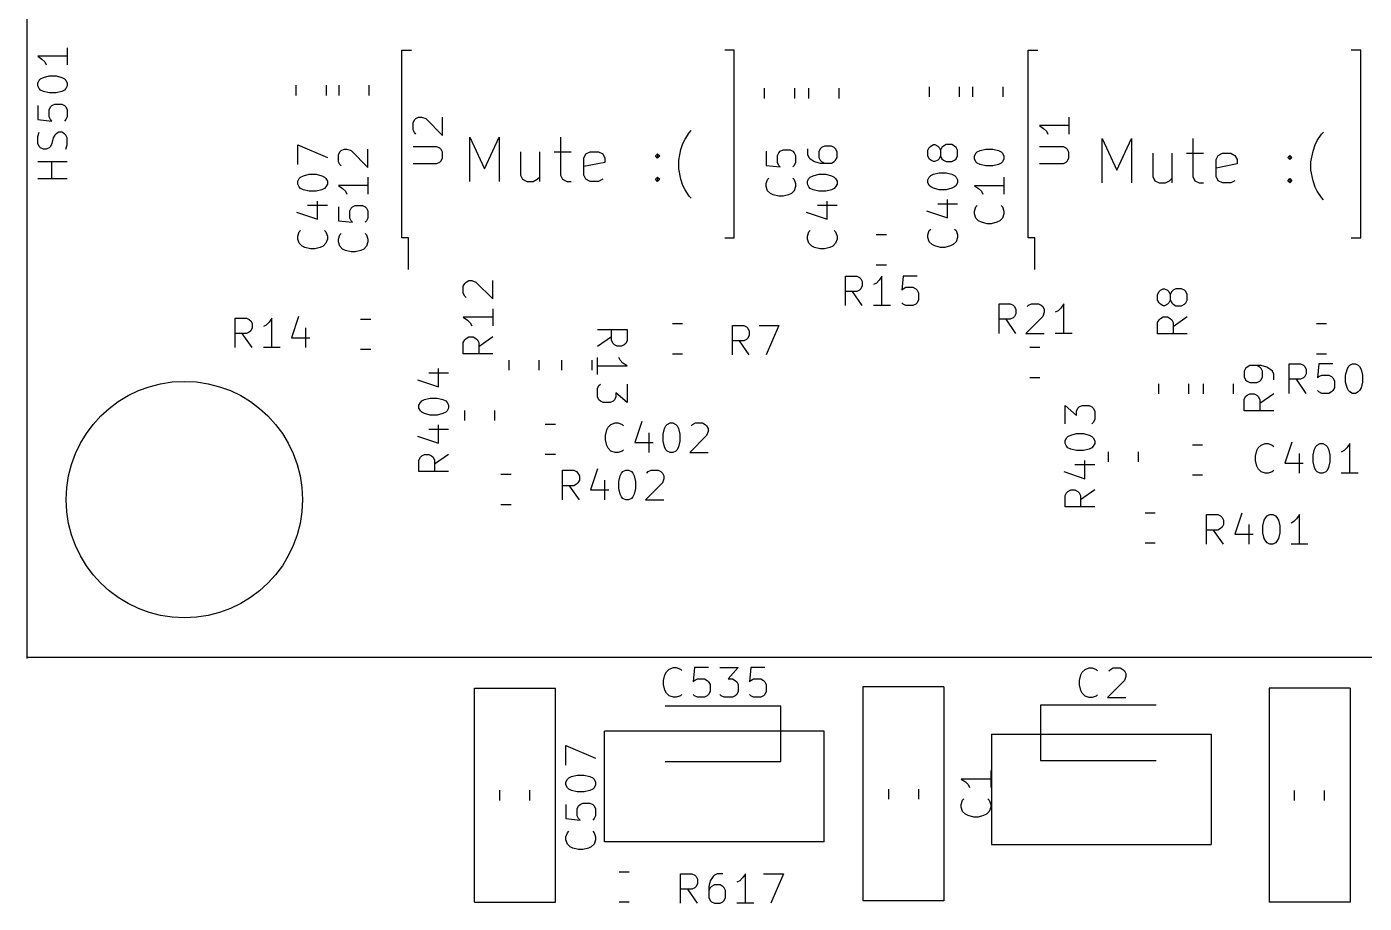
# Model space of a CAD drawing. Extents: x 51 to 209, y -132 to -32.
# Drawn here: x 136.29 to 181.56, y -108.04 to -78.38 of the extents above; entities that cross this region are included whole.
import ezdxf

# ---------------------------------------------------------------- set-up
doc = ezdxf.new("R2010")
doc.units = 0
doc.layers.add('BLACK', color=7, linetype='CONTINUOUS')

msp = doc.modelspace()

# ---------------------------------------------------------------- linework, layer by layer
at = {"layer": 'BLACK', "linetype": 'CONTINUOUS'}
for p, q in [((136.295, -62.845), (136.295, -99.755)), ((137.668, -79.0959), (137.668, -79.6673)), ((148.991, -79.175), (149.316, -79.175)), ((148.991, -85.525), (148.991, -79.175)), ((160.241, -79.175), (159.916, -79.175)), ((160.241, -85.525), (160.241, -79.175)), ((170.191, -85.525), (170.191, -79.175)), ((170.191, -79.175), (170.516, -79.175)), ((181.441, -79.175), (181.116, -79.175)), ((181.441, -85.525), (181.441, -79.175)), ((137.668, -79.3816), (136.668, -79.3816)), ((136.668, -79.3816), (136.811, -79.4769)), ((136.811, -79.4769), (136.906, -79.5721)), ((136.906, -79.5721), (136.954, -79.6673)), ((136.764, -80.1435), (136.859, -80.0959)), ((136.859, -80.0959), (137.049, -80.0483)), ((137.049, -80.0483), (137.287, -80.0483)), ((137.287, -80.0483), (137.478, -80.0959)), ((137.478, -80.0959), (137.573, -80.1435)), ((136.668, -80.2864), (136.716, -80.1911)), ((136.668, -80.3816), (136.668, -80.2864)), ((136.716, -80.4769), (136.668, -80.3816)), ((136.716, -80.1911), (136.764, -80.1435)), ((136.764, -80.5245), (136.716, -80.4769)), ((136.859, -80.5721), (136.764, -80.5245)), ((137.049, -80.6197), (136.859, -80.5721)), ((137.478, -80.5721), (137.287, -80.6197)), ((137.573, -80.5245), (137.478, -80.5721)), ((137.573, -80.1435), (137.621, -80.1911)), ((137.621, -80.4769), (137.573, -80.5245)), ((137.621, -80.1911), (137.668, -80.2864)), ((137.668, -80.3816), (137.621, -80.4769)), ((137.668, -80.2864), (137.668, -80.3816)), ((145.406, -80.3627), (145.406, -80.7053)), ((146.426, -80.3627), (146.426, -80.7053)), ((146.856, -80.3627), (146.856, -80.7053)), ((147.876, -80.3627), (147.876, -80.7053)), ((161.256, -80.4627), (161.256, -80.8053)), ((162.276, -80.4627), (162.276, -80.8053)), ((162.756, -80.4627), (162.756, -80.8053)), ((163.776, -80.4627), (163.776, -80.8053)), ((166.831, -80.4127), (166.831, -80.7553)), ((167.851, -80.4127), (167.851, -80.7553)), ((168.306, -80.4127), (168.306, -80.7553)), ((169.326, -80.4127), (169.326, -80.7553)), ((137.287, -80.6197), (137.049, -80.6197)), ((137.145, -81.0483), (137.24, -81.0007)), ((137.24, -81.0007), (137.478, -81.0007)), ((137.478, -81.0007), (137.573, -81.0483)), ((136.668, -81.0483), (136.668, -81.5245)), ((137.049, -81.1911), (137.097, -81.0959)), ((137.049, -81.4292), (137.049, -81.1911)), ((137.097, -81.5245), (137.049, -81.4292)), ((137.097, -81.0959), (137.145, -81.0483)), ((137.573, -81.0483), (137.621, -81.0959)), ((137.621, -81.0959), (137.668, -81.1911)), ((137.668, -81.4292), (137.621, -81.5245)), ((137.668, -81.1911), (137.668, -81.4292)), ((149.464, -81.4881), (149.559, -81.4405)), ((149.559, -81.4405), (149.654, -81.4405)), ((149.654, -81.4405), (149.797, -81.4881)), ((150.368, -82.0595), (150.368, -81.4405)), ((171.568, -81.4405), (171.568, -82.0119)), ((136.668, -81.5245), (137.145, -81.5721)), ((137.145, -81.5721), (137.097, -81.5245)), ((137.621, -81.5245), (137.573, -81.5721)), ((149.368, -81.631), (149.416, -81.5357)), ((149.368, -81.869), (149.368, -81.631)), ((149.416, -81.9643), (149.368, -81.869)), ((149.416, -81.5357), (149.464, -81.4881)), ((149.797, -81.4881), (150.368, -82.0595)), ((158.716, -81.9697), (158.787, -81.8983)), ((171.568, -81.7262), (170.568, -81.7262)), ((170.568, -81.7262), (170.711, -81.8214)), ((170.711, -81.8214), (170.806, -81.9167)), ((170.806, -81.9167), (170.854, -82.0119)), ((136.668, -82.0959), (136.716, -81.953)), ((136.668, -82.334), (136.668, -82.0959)), ((136.716, -82.4292), (136.668, -82.334)), ((137.145, -82.334), (137.097, -82.4292)), ((137.192, -82.1435), (137.145, -82.334)), ((137.24, -82.0483), (137.192, -82.1435)), ((137.287, -82.0007), (137.24, -82.0483)), ((137.383, -81.953), (137.287, -82.0007)), ((137.478, -81.953), (137.383, -81.953)), ((137.573, -82.0007), (137.478, -81.953)), ((137.621, -82.0483), (137.573, -82.0007)), ((137.668, -82.1435), (137.621, -82.0483)), ((137.621, -82.5245), (137.668, -82.3816)), ((137.668, -82.3816), (137.668, -82.1435)), ((145.468, -83.04), (145.468, -82.3733)), ((145.468, -82.3733), (146.468, -82.8019)), ((149.464, -82.0119), (149.416, -81.9643)), ((151.287, -83.6126), (151.287, -82.1126)), ((151.287, -82.1126), (151.787, -83.184)), ((151.787, -83.184), (152.287, -82.1126)), ((152.287, -82.1126), (152.287, -83.6126)), ((154.359, -82.1126), (154.359, -83.3983)), ((158.43, -82.5411), (158.502, -82.3269)), ((158.502, -82.3269), (158.573, -82.184)), ((158.573, -82.184), (158.716, -81.9697)), ((166.889, -82.4185), (166.984, -82.3709)), ((166.984, -82.3709), (167.031, -82.3709)), ((167.031, -82.3709), (167.127, -82.4185)), ((167.412, -82.3709), (167.317, -82.4185)), ((167.603, -82.3709), (167.412, -82.3709)), ((167.698, -82.4185), (167.603, -82.3709)), ((172.687, -83.6626), (172.687, -82.1626)), ((172.687, -82.1626), (173.187, -83.234)), ((173.187, -83.234), (173.687, -82.1626)), ((173.687, -82.1626), (173.687, -83.6626)), ((175.759, -82.1626), (175.759, -83.4483)), ((179.83, -82.5911), (179.902, -82.3769)), ((179.902, -82.3769), (179.973, -82.234)), ((179.973, -82.234), (180.116, -82.0197)), ((180.116, -82.0197), (180.187, -81.9483)), ((136.764, -82.4769), (136.716, -82.4292)), ((136.859, -82.5245), (136.764, -82.4769)), ((136.954, -82.5245), (136.859, -82.5245)), ((137.049, -82.4769), (136.954, -82.5245)), ((137.097, -82.4292), (137.049, -82.4769)), ((146.843, -82.7114), (146.891, -82.6161)), ((146.843, -82.9495), (146.843, -82.7114)), ((146.891, -82.6161), (146.939, -82.5685)), ((146.939, -82.5685), (147.034, -82.5209)), ((147.034, -82.5209), (147.129, -82.5209)), ((147.129, -82.5209), (147.272, -82.5685)), ((147.272, -82.5685), (147.843, -83.14)), ((147.843, -83.14), (147.843, -82.5209)), ((150.178, -82.4405), (149.368, -82.4405)), ((150.273, -82.4881), (150.178, -82.4405)), ((150.321, -82.5357), (150.273, -82.4881)), ((150.368, -82.631), (150.321, -82.5357)), ((150.321, -82.9167), (150.368, -82.8214)), ((150.368, -82.8214), (150.368, -82.631)), ((153.002, -82.6126), (153.002, -83.3983)), ((153.645, -82.6126), (153.645, -83.6126)), ((154.145, -82.6126), (154.716, -82.6126)), ((155.145, -82.8269), (155.216, -82.684)), ((155.145, -83.3983), (155.145, -82.8269)), ((155.216, -82.684), (155.359, -82.6126)), ((155.359, -82.6126), (155.645, -82.6126)), ((155.645, -82.6126), (155.787, -82.684)), ((155.787, -82.684), (155.859, -82.8269)), ((155.859, -82.8269), (155.859, -82.9697)), ((157.573, -82.7554), (157.645, -82.684)), ((157.645, -82.8269), (157.573, -82.7554)), ((157.645, -82.684), (157.716, -82.7554)), ((157.645, -82.684), (157.645, -82.8269)), ((157.716, -82.7554), (157.645, -82.8269)), ((158.359, -82.8983), (158.43, -82.5411)), ((161.318, -82.5959), (161.318, -83.0721)), ((161.699, -82.7388), (161.747, -82.6435)), ((161.699, -82.9769), (161.699, -82.7388)), ((161.747, -82.6435), (161.795, -82.5959)), ((161.795, -82.5959), (161.89, -82.5483)), ((161.89, -82.5483), (162.128, -82.5483)), ((162.128, -82.5483), (162.223, -82.5959)), ((162.223, -82.5959), (162.271, -82.6435)), ((162.271, -82.6435), (162.318, -82.7388)), ((162.318, -82.7388), (162.318, -82.9769)), ((162.718, -82.5161), (162.718, -82.7066)), ((162.718, -82.7066), (162.766, -82.8019)), ((162.766, -82.8019), (162.814, -82.8495)), ((163.147, -82.5161), (163.099, -82.6114)), ((163.099, -82.6114), (163.099, -82.8019)), ((163.099, -82.8019), (163.147, -82.8971)), ((163.195, -82.4685), (163.147, -82.5161)), ((163.29, -82.4209), (163.195, -82.4685)), ((163.528, -82.4209), (163.29, -82.4209)), ((163.623, -82.4685), (163.528, -82.4209)), ((163.671, -82.5161), (163.623, -82.4685)), ((163.718, -82.6114), (163.671, -82.5161)), ((163.671, -82.8971), (163.718, -82.8019)), ((163.718, -82.8019), (163.718, -82.6114)), ((166.793, -82.5614), (166.841, -82.4661)), ((166.793, -82.7519), (166.793, -82.5614)), ((166.841, -82.8471), (166.793, -82.7519)), ((166.841, -82.4661), (166.889, -82.4185)), ((167.127, -82.4185), (167.174, -82.4661)), ((167.174, -82.4661), (167.222, -82.5614)), ((167.222, -82.7519), (167.174, -82.8471)), ((167.27, -82.4661), (167.222, -82.5614)), ((167.222, -82.5614), (167.222, -82.7519)), ((167.222, -82.7519), (167.27, -82.8471)), ((167.317, -82.4185), (167.27, -82.4661)), ((167.746, -82.4661), (167.698, -82.4185)), ((167.793, -82.5614), (167.746, -82.4661)), ((167.746, -82.8471), (167.793, -82.7519)), ((167.793, -82.7519), (167.793, -82.5614)), ((168.368, -82.7602), (168.416, -82.665)), ((168.368, -82.8554), (168.368, -82.7602)), ((168.416, -82.665), (168.464, -82.6173)), ((168.464, -82.6173), (168.559, -82.5697)), ((168.559, -82.5697), (168.749, -82.5221)), ((168.749, -82.5221), (168.987, -82.5221)), ((168.987, -82.5221), (169.178, -82.5697)), ((169.178, -82.5697), (169.273, -82.6173)), ((169.273, -82.6173), (169.321, -82.665)), ((169.321, -82.665), (169.368, -82.7602)), ((169.368, -82.7602), (169.368, -82.8554)), ((171.378, -82.4405), (170.568, -82.4405)), ((171.473, -82.4881), (171.378, -82.4405)), ((171.521, -82.5357), (171.473, -82.4881)), ((171.568, -82.631), (171.521, -82.5357)), ((171.521, -82.9167), (171.568, -82.8214)), ((171.568, -82.8214), (171.568, -82.631)), ((174.402, -82.6626), (174.402, -83.4483)), ((175.045, -82.6626), (175.045, -83.6626)), ((175.545, -82.6626), (176.116, -82.6626)), ((176.545, -82.8769), (176.616, -82.734)), ((176.616, -82.734), (176.759, -82.6626)), ((176.759, -82.6626), (177.045, -82.6626)), ((177.045, -82.6626), (177.187, -82.734)), ((177.187, -82.734), (177.259, -82.8769)), ((178.973, -82.8054), (179.045, -82.734)), ((179.045, -82.8769), (178.973, -82.8054)), ((179.045, -82.734), (179.116, -82.8054)), ((179.045, -82.734), (179.045, -82.8769)), ((179.116, -82.8054), (179.045, -82.8769)), ((179.759, -82.9483), (179.83, -82.5911)), ((137.668, -82.953), (136.668, -82.953)), ((137.145, -83.5245), (137.145, -82.953)), ((146.891, -83.0447), (146.843, -82.9495)), ((146.939, -83.0923), (146.891, -83.0447)), ((149.368, -83.0119), (150.178, -83.0119)), ((150.178, -83.0119), (150.273, -82.9643)), ((150.273, -82.9643), (150.321, -82.9167)), ((155.859, -82.9697), (155.145, -83.1126)), ((158.359, -83.184), (158.359, -82.8983)), ((158.43, -83.5411), (158.359, -83.184)), ((161.318, -83.0721), (161.795, -83.1197)), ((161.747, -83.0721), (161.699, -82.9769)), ((161.795, -83.1197), (161.747, -83.0721)), ((162.271, -83.0721), (162.223, -83.1197)), ((162.318, -82.9769), (162.271, -83.0721)), ((162.814, -82.8495), (162.956, -82.9447)), ((162.956, -82.9447), (163.147, -82.9923)), ((163.147, -82.8971), (163.195, -82.9447)), ((163.147, -82.9923), (163.528, -82.9923)), ((163.195, -82.9447), (163.29, -82.9923)), ((163.528, -82.9923), (163.623, -82.9447)), ((163.623, -82.9447), (163.671, -82.8971)), ((166.889, -82.8947), (166.841, -82.8471)), ((166.984, -82.9423), (166.889, -82.8947)), ((167.031, -82.9423), (166.984, -82.9423)), ((167.127, -82.8947), (167.031, -82.9423)), ((167.174, -82.8471), (167.127, -82.8947)), ((167.27, -82.8471), (167.317, -82.8947)), ((167.317, -82.8947), (167.412, -82.9423)), ((167.412, -82.9423), (167.603, -82.9423)), ((167.603, -82.9423), (167.698, -82.8947)), ((167.698, -82.8947), (167.746, -82.8471)), ((168.416, -82.9507), (168.368, -82.8554)), ((168.464, -82.9983), (168.416, -82.9507)), ((168.559, -83.0459), (168.464, -82.9983)), ((168.749, -83.0935), (168.559, -83.0459)), ((168.987, -83.0935), (168.749, -83.0935)), ((169.178, -83.0459), (168.987, -83.0935)), ((169.273, -82.9983), (169.178, -83.0459)), ((169.321, -82.9507), (169.273, -82.9983)), ((169.368, -82.8554), (169.321, -82.9507)), ((170.568, -83.0119), (171.378, -83.0119)), ((171.378, -83.0119), (171.473, -82.9643)), ((171.473, -82.9643), (171.521, -82.9167)), ((176.545, -83.4483), (176.545, -82.8769)), ((177.259, -83.0197), (176.545, -83.1626)), ((177.259, -82.8769), (177.259, -83.0197)), ((179.759, -83.234), (179.759, -82.9483)), ((179.83, -83.5911), (179.759, -83.234)), ((137.668, -83.5245), (136.668, -83.5245)), ((145.468, -83.6114), (145.516, -83.5161)), ((145.468, -83.7066), (145.468, -83.6114)), ((145.516, -83.8019), (145.468, -83.7066)), ((145.516, -83.5161), (145.564, -83.4685)), ((145.564, -83.4685), (145.659, -83.4209)), ((145.659, -83.4209), (145.849, -83.3733)), ((145.849, -83.3733), (146.087, -83.3733)), ((146.087, -83.3733), (146.278, -83.4209)), ((146.278, -83.4209), (146.373, -83.4685)), ((146.373, -83.4685), (146.421, -83.5161)), ((146.421, -83.5161), (146.468, -83.6114)), ((146.468, -83.7066), (146.421, -83.8019)), ((146.468, -83.6114), (146.468, -83.7066)), ((147.843, -83.4733), (147.843, -84.0447)), ((153.002, -83.3983), (153.073, -83.5411)), ((153.073, -83.5411), (153.216, -83.6126)), ((153.216, -83.6126), (153.43, -83.6126)), ((153.43, -83.6126), (153.573, -83.5411)), ((153.573, -83.5411), (153.645, -83.4697)), ((154.359, -83.3983), (154.43, -83.5411)), ((154.43, -83.5411), (154.573, -83.6126)), ((154.573, -83.6126), (154.716, -83.6126)), ((155.216, -83.5411), (155.145, -83.3983)), ((155.359, -83.6126), (155.216, -83.5411)), ((155.645, -83.6126), (155.359, -83.6126)), ((155.787, -83.5411), (155.645, -83.6126)), ((157.573, -83.5411), (157.645, -83.4697)), ((157.645, -83.6126), (157.573, -83.5411)), ((157.645, -83.4697), (157.716, -83.5411)), ((157.645, -83.4697), (157.645, -83.6126)), ((157.716, -83.5411), (157.645, -83.6126)), ((158.502, -83.7554), (158.43, -83.5411)), ((161.318, -83.6911), (161.366, -83.5483)), ((161.318, -83.7864), (161.318, -83.6911)), ((161.366, -83.5483), (161.414, -83.5007)), ((162.223, -83.5007), (162.271, -83.5483)), ((162.271, -83.5483), (162.318, -83.6911)), ((162.318, -83.6911), (162.318, -83.7864)), ((162.718, -83.6114), (162.766, -83.5161)), ((162.718, -83.7066), (162.718, -83.6114)), ((162.766, -83.8019), (162.718, -83.7066)), ((162.766, -83.5161), (162.814, -83.4685)), ((162.814, -83.4685), (162.909, -83.4209)), ((162.909, -83.4209), (163.099, -83.3733)), ((163.099, -83.3733), (163.337, -83.3733)), ((163.337, -83.3733), (163.528, -83.4209)), ((163.528, -83.4209), (163.623, -83.4685)), ((163.623, -83.4685), (163.671, -83.5161)), ((163.671, -83.5161), (163.718, -83.6114)), ((163.718, -83.7066), (163.671, -83.8019)), ((163.718, -83.6114), (163.718, -83.7066)), ((166.793, -83.5614), (166.841, -83.4661)), ((166.793, -83.6566), (166.793, -83.5614)), ((166.841, -83.7519), (166.793, -83.6566)), ((166.841, -83.4661), (166.889, -83.4185)), ((166.889, -83.4185), (166.984, -83.3709)), ((166.984, -83.3709), (167.174, -83.3233)), ((167.174, -83.3233), (167.412, -83.3233)), ((167.412, -83.3233), (167.603, -83.3709)), ((167.603, -83.3709), (167.698, -83.4185)), ((167.698, -83.4185), (167.746, -83.4661)), ((167.746, -83.4661), (167.793, -83.5614)), ((167.793, -83.6566), (167.746, -83.7519)), ((167.793, -83.5614), (167.793, -83.6566)), ((169.368, -83.4745), (169.368, -84.0459)), ((174.402, -83.4483), (174.473, -83.5911)), ((174.473, -83.5911), (174.616, -83.6626)), ((174.616, -83.6626), (174.83, -83.6626)), ((174.83, -83.6626), (174.973, -83.5911)), ((174.973, -83.5911), (175.045, -83.5197)), ((175.759, -83.4483), (175.83, -83.5911)), ((175.83, -83.5911), (175.973, -83.6626)), ((175.973, -83.6626), (176.116, -83.6626)), ((176.616, -83.5911), (176.545, -83.4483)), ((176.759, -83.6626), (176.616, -83.5911)), ((177.045, -83.6626), (176.759, -83.6626)), ((177.187, -83.5911), (177.045, -83.6626)), ((178.973, -83.5911), (179.045, -83.5197)), ((179.045, -83.6626), (178.973, -83.5911)), ((179.045, -83.5197), (179.116, -83.5911)), ((179.045, -83.5197), (179.045, -83.6626)), ((179.116, -83.5911), (179.045, -83.6626)), ((179.902, -83.8054), (179.83, -83.5911)), ((145.564, -83.8495), (145.516, -83.8019)), ((145.659, -83.8971), (145.564, -83.8495)), ((145.849, -83.9447), (145.659, -83.8971)), ((146.087, -83.9447), (145.849, -83.9447)), ((146.278, -83.8971), (146.087, -83.9447)), ((146.373, -83.8495), (146.278, -83.8971)), ((146.421, -83.8019), (146.373, -83.8495)), ((147.843, -83.759), (146.843, -83.759)), ((146.843, -83.759), (146.986, -83.8542)), ((146.986, -83.8542), (147.081, -83.9495)), ((147.081, -83.9495), (147.129, -84.0447)), ((158.573, -83.8983), (158.502, -83.7554)), ((158.716, -84.1126), (158.573, -83.8983)), ((158.787, -84.184), (158.716, -84.1126)), ((161.366, -83.9292), (161.318, -83.7864)), ((161.461, -84.0245), (161.366, -83.9292)), ((161.556, -84.0721), (161.461, -84.0245)), ((161.747, -84.1197), (161.556, -84.0721)), ((161.89, -84.1197), (161.747, -84.1197)), ((162.08, -84.0721), (161.89, -84.1197)), ((162.176, -84.0245), (162.08, -84.0721)), ((162.271, -83.9292), (162.176, -84.0245)), ((162.318, -83.7864), (162.271, -83.9292)), ((162.814, -83.8495), (162.766, -83.8019)), ((162.909, -83.8971), (162.814, -83.8495)), ((163.099, -83.9447), (162.909, -83.8971)), ((163.337, -83.9447), (163.099, -83.9447)), ((163.528, -83.8971), (163.337, -83.9447)), ((163.623, -83.8495), (163.528, -83.8971)), ((163.671, -83.8019), (163.623, -83.8495)), ((166.889, -83.7995), (166.841, -83.7519)), ((166.984, -83.8471), (166.889, -83.7995)), ((167.174, -83.8947), (166.984, -83.8471)), ((167.412, -83.8947), (167.174, -83.8947)), ((167.603, -83.8471), (167.412, -83.8947)), ((167.698, -83.7995), (167.603, -83.8471)), ((167.746, -83.7519), (167.698, -83.7995)), ((169.368, -83.7602), (168.368, -83.7602)), ((168.368, -83.7602), (168.511, -83.8554)), ((168.511, -83.8554), (168.606, -83.9507)), ((168.606, -83.9507), (168.654, -84.0459)), ((179.973, -83.9483), (179.902, -83.8054)), ((180.116, -84.1626), (179.973, -83.9483)), ((180.187, -84.234), (180.116, -84.1626)), ((145.802, -84.4209), (146.468, -84.4209)), ((146.135, -84.8971), (146.135, -84.278)), ((146.843, -84.4733), (146.843, -84.9495)), ((147.224, -84.6161), (147.272, -84.5209)), ((147.224, -84.8542), (147.224, -84.6161)), ((147.272, -84.5209), (147.32, -84.4733)), ((147.32, -84.4733), (147.415, -84.4257)), ((147.415, -84.4257), (147.653, -84.4257)), ((147.653, -84.4257), (147.748, -84.4733)), ((147.748, -84.4733), (147.796, -84.5209)), ((147.796, -84.5209), (147.843, -84.6161)), ((147.843, -84.6161), (147.843, -84.8542)), ((163.052, -84.4209), (163.718, -84.4209)), ((163.385, -84.8971), (163.385, -84.278)), ((166.746, -84.609), (167.46, -84.8471)), ((167.127, -84.3709), (167.793, -84.3709)), ((167.46, -84.8471), (167.46, -84.228)), ((168.368, -84.6173), (168.416, -84.4745)), ((168.368, -84.7126), (168.368, -84.6173)), ((168.416, -84.4745), (168.464, -84.4269)), ((169.273, -84.4269), (169.321, -84.4745)), ((169.321, -84.4745), (169.368, -84.6173)), ((169.368, -84.6173), (169.368, -84.7126)), ((145.421, -84.659), (146.135, -84.8971)), ((146.843, -84.9495), (147.32, -84.9971)), ((147.272, -84.9495), (147.224, -84.8542)), ((147.32, -84.9971), (147.272, -84.9495)), ((147.796, -84.9495), (147.748, -84.9971)), ((147.843, -84.8542), (147.796, -84.9495)), ((162.671, -84.659), (163.385, -84.8971)), ((168.416, -84.8554), (168.368, -84.7126)), ((168.511, -84.9507), (168.416, -84.8554)), ((168.606, -84.9983), (168.511, -84.9507)), ((168.797, -85.0459), (168.606, -84.9983)), ((168.94, -85.0459), (168.797, -85.0459)), ((169.13, -84.9983), (168.94, -85.0459)), ((169.226, -84.9507), (169.13, -84.9983)), ((169.321, -84.8554), (169.226, -84.9507)), ((169.368, -84.7126), (169.321, -84.8554)), ((145.468, -85.4685), (145.516, -85.3257)), ((145.468, -85.5638), (145.468, -85.4685)), ((145.516, -85.3257), (145.564, -85.278)), ((146.373, -85.278), (146.421, -85.3257)), ((146.421, -85.3257), (146.468, -85.4685)), ((146.468, -85.4685), (146.468, -85.5638)), ((146.843, -85.5685), (146.891, -85.4257)), ((146.891, -85.4257), (146.939, -85.378)), ((147.748, -85.378), (147.796, -85.4257)), ((147.796, -85.4257), (147.843, -85.5685)), ((149.216, -85.525), (148.991, -85.525)), ((149.216, -86.6), (149.216, -85.525)), ((159.916, -85.525), (160.241, -85.525)), ((162.718, -85.4685), (162.766, -85.3257)), ((162.718, -85.5638), (162.718, -85.4685)), ((162.766, -85.3257), (162.814, -85.278)), ((163.623, -85.278), (163.671, -85.3257)), ((163.671, -85.3257), (163.718, -85.4685)), ((163.718, -85.4685), (163.718, -85.5638)), ((165.387, -85.424), (165.045, -85.424)), ((166.793, -85.4185), (166.841, -85.2757)), ((166.793, -85.5138), (166.793, -85.4185)), ((166.841, -85.6566), (166.793, -85.5138)), ((166.841, -85.2757), (166.889, -85.228)), ((167.698, -85.228), (167.746, -85.2757)), ((167.746, -85.2757), (167.793, -85.4185)), ((167.793, -85.5138), (167.746, -85.6566)), ((167.793, -85.4185), (167.793, -85.5138)), ((170.416, -85.525), (170.191, -85.525)), ((170.416, -86.6), (170.416, -85.525)), ((181.116, -85.525), (181.441, -85.525)), ((145.516, -85.7066), (145.468, -85.5638)), ((145.611, -85.8019), (145.516, -85.7066)), ((145.706, -85.8495), (145.611, -85.8019)), ((145.897, -85.8971), (145.706, -85.8495)), ((146.04, -85.8971), (145.897, -85.8971)), ((146.23, -85.8495), (146.04, -85.8971)), ((146.326, -85.8019), (146.23, -85.8495)), ((146.421, -85.7066), (146.326, -85.8019)), ((146.468, -85.5638), (146.421, -85.7066)), ((146.843, -85.6638), (146.843, -85.5685)), ((146.891, -85.8066), (146.843, -85.6638)), ((146.986, -85.9019), (146.891, -85.8066)), ((147.081, -85.9495), (146.986, -85.9019)), ((147.272, -85.9971), (147.081, -85.9495)), ((147.415, -85.9971), (147.272, -85.9971)), ((147.605, -85.9495), (147.415, -85.9971)), ((147.701, -85.9019), (147.605, -85.9495)), ((147.796, -85.8066), (147.701, -85.9019)), ((147.843, -85.6638), (147.796, -85.8066)), ((147.843, -85.5685), (147.843, -85.6638)), ((162.766, -85.7066), (162.718, -85.5638)), ((162.861, -85.8019), (162.766, -85.7066)), ((162.956, -85.8495), (162.861, -85.8019)), ((163.147, -85.8971), (162.956, -85.8495)), ((163.29, -85.8971), (163.147, -85.8971)), ((163.48, -85.8495), (163.29, -85.8971)), ((163.576, -85.8019), (163.48, -85.8495)), ((163.671, -85.7066), (163.576, -85.8019)), ((163.718, -85.5638), (163.671, -85.7066)), ((166.936, -85.7519), (166.841, -85.6566)), ((167.031, -85.7995), (166.936, -85.7519)), ((167.222, -85.8471), (167.031, -85.7995)), ((167.365, -85.8471), (167.222, -85.8471)), ((167.555, -85.7995), (167.365, -85.8471)), ((167.651, -85.7519), (167.555, -85.7995)), ((167.746, -85.6566), (167.651, -85.7519)), ((165.387, -86.444), (165.045, -86.444)), ((164.002, -87.8164), (164.002, -86.8164)), ((164.002, -86.8164), (164.383, -86.8164)), ((164.383, -86.8164), (164.478, -86.864)), ((164.478, -86.864), (164.526, -86.9116)), ((164.526, -86.9116), (164.573, -87.0069)), ((165.24, -86.8164), (165.145, -86.9592)), ((165.24, -87.8164), (165.24, -86.8164)), ((165.954, -86.8164), (165.906, -87.2926)), ((166.43, -86.8164), (165.954, -86.8164)), ((151.068, -87.1626), (151.116, -87.0673)), ((151.068, -87.4007), (151.068, -87.1626)), ((151.116, -87.0673), (151.164, -87.0197)), ((151.164, -87.0197), (151.259, -86.9721)), ((151.259, -86.9721), (151.354, -86.9721)), ((151.354, -86.9721), (151.497, -87.0197)), ((151.497, -87.0197), (152.068, -87.5911)), ((152.068, -87.5911), (152.068, -86.9721)), ((164.383, -87.3402), (164.002, -87.3402)), ((164.573, -87.8164), (164.24, -87.3402)), ((164.478, -87.2926), (164.383, -87.3402)), ((164.526, -87.245), (164.478, -87.2926)), ((164.573, -87.1497), (164.526, -87.245)), ((164.573, -87.0069), (164.573, -87.1497)), ((165.049, -87.0545), (164.954, -87.1021)), ((165.145, -86.9592), (165.049, -87.0545)), ((165.906, -87.2926), (165.954, -87.245)), ((165.954, -87.245), (166.049, -87.1973)), ((166.049, -87.1973), (166.287, -87.1973)), ((166.287, -87.1973), (166.383, -87.245)), ((166.383, -87.245), (166.43, -87.2926)), ((166.43, -87.2926), (166.478, -87.3878)), ((174.568, -87.4388), (174.616, -87.3435)), ((174.616, -87.3435), (174.664, -87.2959)), ((174.664, -87.2959), (174.759, -87.2483)), ((174.759, -87.2483), (174.806, -87.2483)), ((174.806, -87.2483), (174.902, -87.2959)), ((174.902, -87.2959), (174.949, -87.3435)), ((174.949, -87.3435), (174.997, -87.4388)), ((175.045, -87.3435), (174.997, -87.4388)), ((175.092, -87.2959), (175.045, -87.3435)), ((175.187, -87.2483), (175.092, -87.2959)), ((175.378, -87.2483), (175.187, -87.2483)), ((175.473, -87.2959), (175.378, -87.2483)), ((175.521, -87.3435), (175.473, -87.2959)), ((175.568, -87.4388), (175.521, -87.3435)), ((151.116, -87.4959), (151.068, -87.4007)), ((151.164, -87.5435), (151.116, -87.4959)), ((165.526, -87.8164), (164.954, -87.8164)), ((165.954, -87.7688), (165.906, -87.7211)), ((166.049, -87.8164), (165.954, -87.7688)), ((166.287, -87.8164), (166.049, -87.8164)), ((166.383, -87.7688), (166.287, -87.8164)), ((166.43, -87.7211), (166.383, -87.7688)), ((166.478, -87.6259), (166.43, -87.7211)), ((166.478, -87.3878), (166.478, -87.6259)), ((169.202, -88.7564), (169.202, -87.7564)), ((169.202, -87.7564), (169.583, -87.7564)), ((169.583, -87.7564), (169.678, -87.804)), ((169.678, -87.804), (169.726, -87.8516)), ((170.154, -87.8516), (170.202, -87.804)), ((170.202, -87.804), (170.297, -87.7564)), ((170.297, -87.7564), (170.535, -87.7564)), ((170.535, -87.7564), (170.63, -87.804)), ((170.63, -87.804), (170.678, -87.8516)), ((171.392, -87.7564), (171.297, -87.8992)), ((171.392, -88.7564), (171.392, -87.7564)), ((174.568, -87.6292), (174.568, -87.4388)), ((174.616, -87.7245), (174.568, -87.6292)), ((174.664, -87.7721), (174.616, -87.7245)), ((174.759, -87.8197), (174.664, -87.7721)), ((174.902, -87.7721), (174.806, -87.8197)), ((174.949, -87.7245), (174.902, -87.7721)), ((174.997, -87.6292), (174.949, -87.7245)), ((174.997, -87.4388), (174.997, -87.6292)), ((174.997, -87.6292), (175.045, -87.7245)), ((175.045, -87.7245), (175.092, -87.7721)), ((175.092, -87.7721), (175.187, -87.8197)), ((175.378, -87.8197), (175.473, -87.7721)), ((175.473, -87.7721), (175.521, -87.7245)), ((175.521, -87.7245), (175.568, -87.6292)), ((175.568, -87.6292), (175.568, -87.4388)), ((143.352, -89.2364), (143.352, -88.2364)), ((143.352, -88.2364), (143.733, -88.2364)), ((143.733, -88.2364), (143.828, -88.284)), ((144.59, -88.2364), (144.495, -88.3792)), ((144.59, -89.2364), (144.59, -88.2364)), ((145.495, -88.1888), (145.256, -88.903)), ((152.068, -88.2102), (151.068, -88.2102)), ((151.068, -88.2102), (151.211, -88.3054)), ((152.068, -87.9245), (152.068, -88.4959)), ((169.678, -88.2326), (169.583, -88.2802)), ((169.726, -88.185), (169.678, -88.2326)), ((169.726, -87.8516), (169.773, -87.9469)), ((169.773, -88.0897), (169.726, -88.185)), ((169.773, -87.9469), (169.773, -88.0897)), ((170.678, -88.185), (170.106, -88.7564)), ((170.678, -87.8516), (170.726, -87.9469)), ((170.726, -88.0421), (170.678, -88.185)), ((170.726, -87.9469), (170.726, -88.0421)), ((171.202, -87.9945), (171.106, -88.0421)), ((171.297, -87.8992), (171.202, -87.9945)), ((174.616, -88.2959), (174.664, -88.2483)), ((174.664, -88.2483), (174.759, -88.2007)), ((174.806, -87.8197), (174.759, -87.8197)), ((174.759, -88.2007), (174.902, -88.2007)), ((174.902, -88.2007), (174.997, -88.2483)), ((174.997, -88.2483), (175.045, -88.2959)), ((175.568, -88.2007), (175.092, -88.534)), ((175.187, -87.8197), (175.378, -87.8197)), ((143.828, -88.7126), (143.733, -88.7602)), ((143.828, -88.284), (143.876, -88.3316)), ((143.876, -88.665), (143.828, -88.7126)), ((143.876, -88.3316), (143.923, -88.4269)), ((143.923, -88.5697), (143.876, -88.665)), ((143.923, -88.4269), (143.923, -88.5697)), ((144.399, -88.4745), (144.304, -88.5221)), ((144.495, -88.3792), (144.399, -88.4745)), ((145.733, -88.5697), (145.733, -89.2364)), ((147.595, -88.274), (147.937, -88.274)), ((151.211, -88.3054), (151.306, -88.4007)), ((151.306, -88.4007), (151.354, -88.4959)), ((155.614, -88.6197), (156.614, -88.6197)), ((156.09, -89.0007), (156.09, -88.6197)), ((156.614, -88.6197), (156.614, -89.0007)), ((158.145, -88.424), (158.487, -88.424)), ((160.178, -89.4864), (160.178, -88.4864)), ((160.178, -88.4864), (160.559, -88.4864)), ((160.559, -88.4864), (160.654, -88.534)), ((160.654, -88.534), (160.702, -88.5816)), ((160.702, -88.5816), (160.749, -88.6769)), ((160.749, -88.6769), (160.749, -88.8197)), ((161.083, -88.4864), (161.749, -88.4864)), ((161.749, -88.4864), (161.321, -89.4864)), ((169.583, -88.2802), (169.202, -88.2802)), ((169.773, -88.7564), (169.44, -88.2802)), ((174.568, -88.3911), (174.616, -88.2959)), ((174.568, -88.7721), (174.568, -88.3911)), ((175.045, -88.2959), (175.092, -88.3911)), ((175.092, -88.3911), (175.092, -88.7721)), ((179.945, -88.424), (180.287, -88.424)), ((143.733, -88.7602), (143.352, -88.7602)), ((143.923, -89.2364), (143.59, -88.7602)), ((145.256, -88.903), (145.876, -88.903)), ((151.068, -89.0673), (151.116, -88.9721)), ((151.068, -89.4483), (151.068, -89.0673)), ((151.116, -88.9721), (151.164, -88.9245)), ((151.164, -88.9245), (151.259, -88.8769)), ((151.259, -88.8769), (151.402, -88.8769)), ((151.402, -88.8769), (151.497, -88.9245)), ((151.497, -88.9245), (151.545, -88.9721)), ((151.545, -88.9721), (151.592, -89.0673)), ((152.068, -88.8769), (151.592, -89.2102)), ((151.592, -89.0673), (151.592, -89.4483)), ((155.614, -89.1911), (156.09, -88.8578)), ((156.137, -89.0959), (156.09, -89.0007)), ((156.185, -89.1435), (156.137, -89.0959)), ((156.28, -89.1911), (156.185, -89.1435)), ((156.518, -89.1435), (156.423, -89.1911)), ((156.566, -89.0959), (156.518, -89.1435)), ((156.614, -89.0007), (156.566, -89.0959)), ((160.559, -89.0102), (160.178, -89.0102)), ((160.749, -89.4864), (160.416, -89.0102)), ((160.654, -88.9626), (160.559, -89.0102)), ((160.702, -88.915), (160.654, -88.9626)), ((160.749, -88.8197), (160.702, -88.915)), ((170.106, -88.7564), (170.726, -88.7564)), ((171.678, -88.7564), (171.106, -88.7564)), ((175.568, -88.7721), (174.568, -88.7721)), ((144.876, -89.2364), (144.304, -89.2364)), ((147.595, -89.294), (147.937, -89.294)), ((152.068, -89.4483), (151.068, -89.4483)), ((155.614, -90.1435), (155.614, -89.5721)), ((156.423, -89.1911), (156.28, -89.1911)), ((156.376, -89.6673), (156.328, -89.5721)), ((158.145, -89.444), (158.487, -89.444)), ((170.245, -89.224), (170.587, -89.224)), ((179.945, -89.444), (180.287, -89.444)), ((150.235, -90.5673), (150.235, -89.9483)), ((152.606, -89.6627), (152.606, -90.0053)), ((153.626, -89.6627), (153.626, -90.0053)), ((154.406, -90.0053), (154.406, -89.6627)), ((155.426, -90.0053), (155.426, -89.6627)), ((155.614, -89.8578), (156.614, -89.8578)), ((156.471, -89.7626), (156.376, -89.6673)), ((156.614, -89.8578), (156.471, -89.7626)), ((177.546, -89.9435), (177.498, -90.0388)), ((177.498, -90.0388), (177.498, -90.2292)), ((177.594, -89.8959), (177.546, -89.9435)), ((177.689, -89.8483), (177.594, -89.8959)), ((178.07, -89.8483), (177.689, -89.8483)), ((178.022, -89.8959), (177.927, -89.8483)), ((178.07, -89.9435), (178.022, -89.8959)), ((178.26, -89.8959), (178.07, -89.8483)), ((178.117, -90.0388), (178.07, -89.9435)), ((178.117, -90.2292), (178.117, -90.0388)), ((178.403, -89.9911), (178.26, -89.8959)), ((178.451, -90.0388), (178.403, -89.9911)), ((178.498, -90.134), (178.451, -90.0388)), ((179.026, -90.7864), (179.026, -89.7864)), ((179.026, -89.7864), (179.406, -89.7864)), ((179.406, -89.7864), (179.502, -89.834)), ((179.502, -89.834), (179.549, -89.8816)), ((179.549, -89.8816), (179.597, -89.9769)), ((179.597, -89.9769), (179.597, -90.1197)), ((180.026, -89.7864), (179.978, -90.2626)), ((180.502, -89.7864), (180.026, -89.7864)), ((180.93, -90.1673), (180.978, -89.9769)), ((180.978, -89.9769), (181.026, -89.8816)), ((181.026, -89.8816), (181.073, -89.834)), ((181.073, -89.834), (181.168, -89.7864)), ((181.168, -89.7864), (181.264, -89.7864)), ((181.264, -89.7864), (181.359, -89.834)), ((181.359, -89.834), (181.406, -89.8816)), ((181.406, -89.8816), (181.454, -89.9769)), ((181.454, -89.9769), (181.502, -90.1673)), ((149.521, -90.3292), (150.235, -90.5673)), ((149.902, -90.0911), (150.568, -90.0911)), ((155.614, -90.6197), (155.661, -90.5245)), ((155.661, -90.5245), (155.709, -90.4769)), ((156.614, -90.4769), (156.614, -91.0959)), ((170.245, -90.244), (170.587, -90.244)), ((174.606, -90.8053), (174.606, -90.4627)), ((175.626, -90.8053), (175.626, -90.4627)), ((176.106, -90.4627), (176.106, -90.8053)), ((177.126, -90.4627), (177.126, -90.8053)), ((177.498, -90.2292), (177.546, -90.3245)), ((177.546, -90.3245), (177.594, -90.3721)), ((177.594, -90.3721), (177.689, -90.4197)), ((177.689, -90.4197), (177.927, -90.4197)), ((177.927, -90.4197), (178.022, -90.3721)), ((178.022, -90.3721), (178.07, -90.3245)), ((178.07, -90.3245), (178.117, -90.2292)), ((178.498, -90.3245), (178.498, -90.134)), ((179.406, -90.3102), (179.026, -90.3102)), ((179.597, -90.7864), (179.264, -90.3102)), ((179.502, -90.2626), (179.406, -90.3102)), ((179.549, -90.215), (179.502, -90.2626)), ((179.597, -90.1197), (179.549, -90.215)), ((179.978, -90.2626), (180.026, -90.215)), ((180.026, -90.215), (180.121, -90.1673)), ((180.121, -90.1673), (180.359, -90.1673)), ((180.359, -90.1673), (180.454, -90.215)), ((180.454, -90.215), (180.502, -90.2626)), ((180.502, -90.2626), (180.549, -90.3578)), ((180.549, -90.3578), (180.549, -90.5959)), ((180.93, -90.4054), (180.93, -90.1673)), ((180.978, -90.5959), (180.93, -90.4054)), ((181.502, -90.4054), (181.454, -90.5959)), ((181.502, -90.1673), (181.502, -90.4054)), ((149.759, -90.9959), (149.949, -90.9483)), ((149.949, -90.9483), (150.187, -90.9483)), ((150.187, -90.9483), (150.378, -90.9959)), ((155.614, -90.9054), (155.614, -90.6197)), ((155.661, -91.0007), (155.614, -90.9054)), ((156.233, -90.9054), (156.185, -91.0007)), ((156.614, -91.0959), (156.233, -90.7626)), ((156.233, -90.7626), (156.233, -90.9054)), ((177.498, -90.9911), (177.546, -90.8959)), ((177.546, -90.8959), (177.594, -90.8483)), ((177.594, -90.8483), (177.689, -90.8007)), ((177.689, -90.8007), (177.832, -90.8007)), ((177.832, -90.8007), (177.927, -90.8483)), ((177.927, -90.8483), (177.975, -90.8959)), ((177.975, -90.8959), (178.022, -90.9911)), ((178.498, -90.8007), (178.022, -91.134)), ((180.026, -90.7388), (179.978, -90.6911)), ((180.121, -90.7864), (180.026, -90.7388)), ((180.359, -90.7864), (180.121, -90.7864)), ((180.454, -90.7388), (180.359, -90.7864)), ((180.502, -90.6911), (180.454, -90.7388)), ((180.549, -90.5959), (180.502, -90.6911)), ((181.026, -90.6911), (180.978, -90.5959)), ((181.073, -90.7388), (181.026, -90.6911)), ((181.168, -90.7864), (181.073, -90.7388)), ((181.264, -90.7864), (181.168, -90.7864)), ((181.359, -90.7388), (181.264, -90.7864)), ((181.406, -90.6911), (181.359, -90.7388)), ((181.454, -90.5959), (181.406, -90.6911)), ((149.568, -91.1864), (149.616, -91.0911)), ((149.568, -91.2816), (149.568, -91.1864)), ((149.616, -91.3769), (149.568, -91.2816)), ((149.616, -91.0911), (149.664, -91.0435)), ((149.664, -91.4245), (149.616, -91.3769)), ((149.664, -91.0435), (149.759, -90.9959)), ((149.759, -91.4721), (149.664, -91.4245)), ((150.378, -90.9959), (150.473, -91.0435)), ((150.473, -91.4245), (150.378, -91.4721)), ((150.473, -91.0435), (150.521, -91.0911)), ((150.521, -91.3769), (150.473, -91.4245)), ((150.521, -91.0911), (150.568, -91.1864)), ((150.568, -91.2816), (150.521, -91.3769)), ((150.568, -91.1864), (150.568, -91.2816)), ((151.106, -91.3627), (151.106, -91.7053)), ((152.126, -91.3627), (152.126, -91.7053)), ((155.709, -91.0483), (155.661, -91.0007)), ((155.804, -91.0959), (155.709, -91.0483)), ((156.042, -91.0959), (155.804, -91.0959)), ((156.137, -91.0483), (156.042, -91.0959)), ((156.185, -91.0007), (156.137, -91.0483)), ((171.438, -91.815), (171.438, -91.1959)), ((171.438, -91.1959), (171.819, -91.5292)), ((171.819, -91.3864), (171.867, -91.2911)), ((171.819, -91.5292), (171.819, -91.3864)), ((171.867, -91.2911), (171.915, -91.2435)), ((171.915, -91.2435), (172.01, -91.1959)), ((172.01, -91.1959), (172.248, -91.1959)), ((172.248, -91.1959), (172.343, -91.2435)), ((172.343, -91.2435), (172.391, -91.2911)), ((172.391, -91.2911), (172.438, -91.3864)), ((172.438, -91.3864), (172.438, -91.6721)), ((177.498, -91.3721), (177.498, -90.9911)), ((178.498, -91.3721), (177.498, -91.3721)), ((178.022, -90.9911), (178.022, -91.3721)), ((149.949, -91.5197), (149.759, -91.4721)), ((150.187, -91.5197), (149.949, -91.5197)), ((150.378, -91.4721), (150.187, -91.5197)), ((150.235, -92.4721), (150.235, -91.853)), ((153.845, -91.824), (154.187, -91.824)), ((155.973, -91.9292), (156.068, -91.834)), ((156.068, -91.834), (156.211, -91.7864)), ((156.211, -91.7864), (156.306, -91.7864)), ((156.306, -91.7864), (156.449, -91.834)), ((156.449, -91.834), (156.497, -91.8816)), ((157.116, -91.7388), (156.878, -92.453)), ((157.878, -91.9769), (157.926, -91.8816)), ((157.926, -91.8816), (157.973, -91.834)), ((157.973, -91.834), (158.068, -91.7864)), ((158.068, -91.7864), (158.164, -91.7864)), ((158.164, -91.7864), (158.259, -91.834)), ((158.259, -91.834), (158.306, -91.8816)), ((158.306, -91.8816), (158.354, -91.9769)), ((158.783, -91.8816), (158.83, -91.834)), ((158.83, -91.834), (158.926, -91.7864)), ((158.926, -91.7864), (159.164, -91.7864)), ((159.164, -91.7864), (159.259, -91.834)), ((159.259, -91.834), (159.306, -91.8816)), ((159.306, -91.8816), (159.354, -91.9769)), ((172.391, -91.7673), (172.343, -91.815)), ((172.438, -91.6721), (172.391, -91.7673)), ((149.521, -92.234), (150.235, -92.4721)), ((149.902, -91.9959), (150.568, -91.9959)), ((155.878, -92.215), (155.926, -92.0245)), ((155.878, -92.3578), (155.878, -92.215)), ((155.926, -92.0245), (155.973, -91.9292)), ((157.354, -92.1197), (157.354, -92.7864)), ((157.83, -92.1673), (157.878, -91.9769)), ((157.83, -92.4054), (157.83, -92.1673)), ((158.354, -91.9769), (158.402, -92.1673)), ((158.402, -92.1673), (158.402, -92.4054)), ((159.306, -92.215), (158.735, -92.7864)), ((159.354, -92.0721), (159.306, -92.215)), ((159.354, -91.9769), (159.354, -92.0721)), ((171.438, -92.3864), (171.486, -92.2911)), ((171.486, -92.2911), (171.534, -92.2435)), ((171.534, -92.2435), (171.629, -92.1959)), ((171.629, -92.1959), (171.819, -92.1483)), ((171.819, -92.1483), (172.057, -92.1483)), ((172.057, -92.1483), (172.248, -92.1959)), ((172.248, -92.1959), (172.343, -92.2435)), ((172.343, -92.2435), (172.391, -92.2911)), ((172.391, -92.2911), (172.438, -92.3864)), ((155.926, -92.5483), (155.878, -92.3578)), ((155.973, -92.6435), (155.926, -92.5483)), ((156.068, -92.7388), (155.973, -92.6435)), ((156.211, -92.7864), (156.068, -92.7388)), ((156.306, -92.7864), (156.211, -92.7864)), ((156.449, -92.7388), (156.306, -92.7864)), ((156.497, -92.6911), (156.449, -92.7388)), ((156.878, -92.453), (157.497, -92.453)), ((157.878, -92.5959), (157.83, -92.4054)), ((157.926, -92.6911), (157.878, -92.5959)), ((157.973, -92.7388), (157.926, -92.6911)), ((158.068, -92.7864), (157.973, -92.7388)), ((158.164, -92.7864), (158.068, -92.7864)), ((158.259, -92.7388), (158.164, -92.7864)), ((158.306, -92.6911), (158.259, -92.7388)), ((158.354, -92.5959), (158.306, -92.6911)), ((158.402, -92.4054), (158.354, -92.5959)), ((158.735, -92.7864), (159.354, -92.7864)), ((171.438, -92.4816), (171.438, -92.3864)), ((171.486, -92.5769), (171.438, -92.4816)), ((171.534, -92.6245), (171.486, -92.5769)), ((171.629, -92.6721), (171.534, -92.6245)), ((171.819, -92.7197), (171.629, -92.6721)), ((172.057, -92.7197), (171.819, -92.7197)), ((172.248, -92.6721), (172.057, -92.7197)), ((172.343, -92.6245), (172.248, -92.6721)), ((172.391, -92.5769), (172.343, -92.6245)), ((172.438, -92.4816), (172.391, -92.5769)), ((172.438, -92.3864), (172.438, -92.4816)), ((172.906, -93.1053), (172.906, -92.7627)), ((173.926, -93.1053), (173.926, -92.7627)), ((175.745, -92.524), (176.087, -92.524)), ((177.878, -92.915), (177.926, -92.7245)), ((177.926, -92.7245), (177.973, -92.6292)), ((177.973, -92.6292), (178.068, -92.534)), ((178.068, -92.534), (178.211, -92.4864)), ((178.211, -92.4864), (178.306, -92.4864)), ((178.306, -92.4864), (178.449, -92.534)), ((178.449, -92.534), (178.497, -92.5816)), ((179.116, -92.4388), (178.878, -93.153)), ((179.83, -92.8673), (179.878, -92.6769)), ((179.878, -92.6769), (179.926, -92.5816)), ((179.926, -92.5816), (179.973, -92.534)), ((179.973, -92.534), (180.068, -92.4864)), ((180.068, -92.4864), (180.164, -92.4864)), ((180.164, -92.4864), (180.259, -92.534)), ((180.259, -92.534), (180.306, -92.5816)), ((180.306, -92.5816), (180.354, -92.6769)), ((180.354, -92.6769), (180.402, -92.8673)), ((180.878, -92.7245), (180.783, -92.7721)), ((180.973, -92.6292), (180.878, -92.7245)), ((181.068, -92.4864), (180.973, -92.6292)), ((181.068, -93.4864), (181.068, -92.4864)), ((149.568, -93.0435), (149.616, -92.9483)), ((149.568, -93.4245), (149.568, -93.0435)), ((149.616, -92.9483), (149.664, -92.9007)), ((149.664, -92.9007), (149.759, -92.853)), ((149.759, -92.853), (149.902, -92.853)), ((149.902, -92.853), (149.997, -92.9007)), ((149.997, -92.9007), (150.045, -92.9483)), ((150.045, -92.9483), (150.092, -93.0435)), ((150.568, -92.853), (150.092, -93.1864)), ((150.092, -93.0435), (150.092, -93.4245)), ((153.845, -92.844), (154.187, -92.844)), ((171.772, -93.1959), (172.438, -93.1959)), ((172.105, -93.6721), (172.105, -93.053)), ((177.878, -93.0578), (177.878, -92.915)), ((177.926, -93.2483), (177.878, -93.0578)), ((177.973, -93.3435), (177.926, -93.2483)), ((178.878, -93.153), (179.497, -93.153)), ((179.354, -92.8197), (179.354, -93.4864)), ((179.83, -93.1054), (179.83, -92.8673)), ((179.878, -93.2959), (179.83, -93.1054)), ((180.402, -93.1054), (180.354, -93.2959)), ((180.402, -92.8673), (180.402, -93.1054)), ((150.568, -93.4245), (149.568, -93.4245)), ((152.345, -93.524), (152.687, -93.524)), ((154.426, -94.3864), (154.426, -93.3864)), ((154.426, -93.3864), (154.806, -93.3864)), ((154.806, -93.3864), (154.902, -93.434)), ((154.902, -93.434), (154.949, -93.4816)), ((154.949, -93.4816), (154.997, -93.5769)), ((154.997, -93.5769), (154.997, -93.7197)), ((155.616, -93.3388), (155.378, -94.053)), ((156.33, -93.7673), (156.378, -93.5769)), ((156.378, -93.5769), (156.426, -93.4816)), ((156.426, -93.4816), (156.473, -93.434)), ((156.473, -93.434), (156.568, -93.3864)), ((156.568, -93.3864), (156.664, -93.3864)), ((156.664, -93.3864), (156.759, -93.434)), ((156.759, -93.434), (156.806, -93.4816)), ((156.806, -93.4816), (156.854, -93.5769)), ((156.854, -93.5769), (156.902, -93.7673)), ((157.283, -93.4816), (157.33, -93.434)), ((157.33, -93.434), (157.426, -93.3864)), ((157.426, -93.3864), (157.664, -93.3864)), ((157.664, -93.3864), (157.759, -93.434)), ((157.759, -93.434), (157.806, -93.4816)), ((157.806, -93.4816), (157.854, -93.5769)), ((157.854, -93.6721), (157.806, -93.815)), ((157.854, -93.5769), (157.854, -93.6721)), ((171.391, -93.434), (172.105, -93.6721)), ((175.745, -93.544), (176.087, -93.544)), ((178.068, -93.4388), (177.973, -93.3435)), ((178.211, -93.4864), (178.068, -93.4388)), ((178.306, -93.4864), (178.211, -93.4864)), ((178.449, -93.4388), (178.306, -93.4864)), ((178.497, -93.3911), (178.449, -93.4388)), ((179.926, -93.3911), (179.878, -93.2959)), ((179.973, -93.4388), (179.926, -93.3911)), ((180.068, -93.4864), (179.973, -93.4388)), ((180.164, -93.4864), (180.068, -93.4864)), ((180.259, -93.4388), (180.164, -93.4864)), ((180.306, -93.3911), (180.259, -93.4388)), ((180.354, -93.2959), (180.306, -93.3911)), ((181.354, -93.4864), (180.783, -93.4864)), ((154.806, -93.9102), (154.426, -93.9102)), ((154.997, -94.3864), (154.664, -93.9102)), ((154.902, -93.8626), (154.806, -93.9102)), ((154.949, -93.815), (154.902, -93.8626)), ((154.997, -93.7197), (154.949, -93.815)), ((155.378, -94.053), (155.997, -94.053)), ((155.854, -93.7197), (155.854, -94.3864)), ((156.33, -94.0054), (156.33, -93.7673)), ((156.378, -94.1959), (156.33, -94.0054)), ((156.902, -94.0054), (156.854, -94.1959)), ((156.902, -93.7673), (156.902, -94.0054)), ((157.806, -93.815), (157.235, -94.3864)), ((171.438, -94.2435), (171.486, -94.1483)), ((171.486, -94.1483), (171.534, -94.1007)), ((171.534, -94.1007), (171.629, -94.053)), ((171.629, -94.053), (171.772, -94.053)), ((171.772, -94.053), (171.867, -94.1007)), ((171.867, -94.1007), (171.915, -94.1483)), ((171.915, -94.1483), (171.962, -94.2435)), ((172.438, -94.053), (171.962, -94.3864)), ((152.345, -94.544), (152.687, -94.544)), ((156.426, -94.2911), (156.378, -94.1959)), ((156.473, -94.3388), (156.426, -94.2911)), ((156.568, -94.3864), (156.473, -94.3388)), ((156.664, -94.3864), (156.568, -94.3864)), ((156.759, -94.3388), (156.664, -94.3864)), ((156.806, -94.2911), (156.759, -94.3388)), ((156.854, -94.1959), (156.806, -94.2911)), ((157.235, -94.3864), (157.854, -94.3864)), ((171.438, -94.6245), (171.438, -94.2435)), ((171.962, -94.2435), (171.962, -94.6245)), ((172.438, -94.6245), (171.438, -94.6245)), ((174.145, -94.824), (174.487, -94.824)), ((176.226, -95.8864), (176.226, -94.8864)), ((176.226, -94.8864), (176.606, -94.8864)), ((176.606, -94.8864), (176.702, -94.934)), ((176.702, -94.934), (176.749, -94.9816)), ((176.749, -94.9816), (176.797, -95.0769)), ((177.416, -94.8388), (177.178, -95.553)), ((178.178, -95.0769), (178.226, -94.9816)), ((178.226, -94.9816), (178.273, -94.934)), ((178.273, -94.934), (178.368, -94.8864)), ((178.368, -94.8864), (178.464, -94.8864)), ((178.464, -94.8864), (178.559, -94.934)), ((178.559, -94.934), (178.606, -94.9816)), ((178.606, -94.9816), (178.654, -95.0769)), ((179.273, -95.0292), (179.178, -95.1245)), ((179.368, -94.8864), (179.273, -95.0292)), ((179.368, -95.8864), (179.368, -94.8864)), ((176.606, -95.4102), (176.226, -95.4102)), ((176.797, -95.8864), (176.464, -95.4102)), ((176.702, -95.3626), (176.606, -95.4102)), ((176.749, -95.315), (176.702, -95.3626)), ((176.797, -95.2197), (176.749, -95.315)), ((176.797, -95.0769), (176.797, -95.2197)), ((177.654, -95.2197), (177.654, -95.8864)), ((178.13, -95.2673), (178.178, -95.0769)), ((178.13, -95.5054), (178.13, -95.2673)), ((178.178, -95.6959), (178.13, -95.5054)), ((178.654, -95.0769), (178.702, -95.2673)), ((178.702, -95.5054), (178.654, -95.6959)), ((178.702, -95.2673), (178.702, -95.5054)), ((179.178, -95.1245), (179.083, -95.1721)), ((174.145, -95.844), (174.487, -95.844)), ((177.178, -95.553), (177.797, -95.553)), ((178.226, -95.7911), (178.178, -95.6959)), ((178.273, -95.8388), (178.226, -95.7911)), ((178.368, -95.8864), (178.273, -95.8388)), ((178.464, -95.8864), (178.368, -95.8864)), ((178.559, -95.8388), (178.464, -95.8864)), ((178.606, -95.7911), (178.559, -95.8388)), ((178.654, -95.6959), (178.606, -95.7911)), ((179.654, -95.8864), (179.083, -95.8864)), ((136.295, -99.715), (194.205, -99.715)), ((157.848, -100.495), (157.896, -100.304)), ((157.896, -100.304), (157.943, -100.209)), ((157.943, -100.209), (158.038, -100.114)), ((158.038, -100.114), (158.181, -100.066)), ((158.181, -100.066), (158.276, -100.066)), ((158.276, -100.066), (158.419, -100.114)), ((158.419, -100.114), (158.467, -100.162)), ((158.896, -100.066), (158.848, -100.543)), ((159.372, -100.066), (158.896, -100.066)), ((158.896, -100.495), (158.991, -100.447)), ((158.991, -100.447), (159.229, -100.447)), ((159.229, -100.447), (159.324, -100.495)), ((159.753, -100.066), (160.372, -100.066)), ((160.372, -100.066), (160.038, -100.447)), ((160.038, -100.447), (160.181, -100.447)), ((160.181, -100.447), (160.276, -100.495)), ((160.8, -100.066), (160.753, -100.543)), ((161.276, -100.066), (160.8, -100.066)), ((160.8, -100.495), (160.896, -100.447)), ((160.896, -100.447), (161.134, -100.447)), ((161.134, -100.447), (161.229, -100.495)), ((171.92, -100.505), (171.968, -100.314)), ((171.968, -100.314), (172.016, -100.219)), ((172.016, -100.219), (172.111, -100.124)), ((172.111, -100.124), (172.254, -100.076)), ((172.254, -100.076), (172.349, -100.076)), ((172.349, -100.076), (172.492, -100.124)), ((172.492, -100.124), (172.539, -100.172)), ((172.92, -100.172), (172.968, -100.124)), ((172.968, -100.124), (173.063, -100.076)), ((173.063, -100.076), (173.301, -100.076)), ((173.301, -100.076), (173.396, -100.124)), ((173.396, -100.124), (173.444, -100.172)), ((173.444, -100.172), (173.492, -100.267)), ((173.492, -100.362), (173.444, -100.505)), ((173.492, -100.267), (173.492, -100.362)), ((151.446, -108.004), (151.446, -100.764)), ((151.446, -100.764), (154.186, -100.764)), ((154.186, -108.004), (154.186, -100.764)), ((157.848, -100.638), (157.848, -100.495)), ((157.896, -100.828), (157.848, -100.638)), ((157.943, -100.924), (157.896, -100.828)), ((158.038, -101.019), (157.943, -100.924)), ((158.848, -100.543), (158.896, -100.495)), ((159.324, -100.495), (159.372, -100.543)), ((159.372, -100.543), (159.419, -100.638)), ((159.419, -100.876), (159.372, -100.971)), ((159.419, -100.638), (159.419, -100.876)), ((160.276, -100.495), (160.324, -100.543)), ((160.324, -100.543), (160.372, -100.638)), ((160.372, -100.876), (160.324, -100.971)), ((160.372, -100.638), (160.372, -100.876)), ((160.753, -100.543), (160.8, -100.495)), ((161.229, -100.495), (161.276, -100.543)), ((161.276, -100.543), (161.324, -100.638)), ((161.324, -100.876), (161.276, -100.971)), ((161.324, -100.638), (161.324, -100.876)), ((164.596, -100.714), (164.596, -107.954)), ((167.336, -100.714), (164.596, -100.714)), ((167.336, -100.714), (167.336, -107.954)), ((171.92, -100.648), (171.92, -100.505)), ((171.968, -100.838), (171.92, -100.648)), ((172.016, -100.934), (171.968, -100.838)), ((172.111, -101.029), (172.016, -100.934)), ((173.444, -100.505), (172.873, -101.076)), ((178.346, -100.764), (178.346, -108.004)), ((181.086, -100.764), (178.346, -100.764)), ((181.086, -100.764), (181.086, -108.004)), ((161.816, -101.369), (157.906, -101.369)), ((158.181, -101.066), (158.038, -101.019)), ((158.276, -101.066), (158.181, -101.066)), ((158.419, -101.019), (158.276, -101.066)), ((158.467, -100.971), (158.419, -101.019)), ((158.896, -101.019), (158.848, -100.971)), ((158.991, -101.066), (158.896, -101.019)), ((159.229, -101.066), (158.991, -101.066)), ((159.324, -101.019), (159.229, -101.066)), ((159.372, -100.971), (159.324, -101.019)), ((159.8, -101.019), (159.753, -100.971)), ((159.896, -101.066), (159.8, -101.019)), ((160.181, -101.066), (159.896, -101.066)), ((160.276, -101.019), (160.181, -101.066)), ((160.324, -100.971), (160.276, -101.019)), ((160.8, -101.019), (160.753, -100.971)), ((160.896, -101.066), (160.8, -101.019)), ((161.134, -101.066), (160.896, -101.066)), ((161.229, -101.019), (161.134, -101.066)), ((161.276, -100.971), (161.229, -101.019)), ((161.816, -103.239), (161.816, -101.369)), ((170.606, -101.339), (170.606, -103.209)), ((174.516, -101.339), (170.606, -101.339)), ((172.254, -101.076), (172.111, -101.029)), ((172.349, -101.076), (172.254, -101.076)), ((172.492, -101.029), (172.349, -101.076)), ((172.539, -100.981), (172.492, -101.029)), ((172.873, -101.076), (173.492, -101.076)), ((163.286, -102.214), (155.846, -102.214)), ((155.846, -105.954), (155.846, -102.214)), ((163.286, -105.954), (163.286, -102.214)), ((154.543, -103.365), (154.543, -102.698)), ((154.543, -102.698), (155.543, -103.127)), ((168.946, -102.314), (168.946, -106.054)), ((168.946, -102.314), (176.386, -102.314)), ((176.386, -102.314), (176.386, -106.054)), ((157.906, -103.239), (161.816, -103.239)), ((168.918, -103.548), (168.918, -104.12)), ((170.606, -103.209), (174.516, -103.209)), ((154.543, -103.936), (154.591, -103.841)), ((154.543, -104.032), (154.543, -103.936)), ((154.591, -104.127), (154.543, -104.032)), ((154.591, -103.841), (154.639, -103.794)), ((154.639, -103.794), (154.734, -103.746)), ((154.734, -103.746), (154.924, -103.698)), ((154.924, -103.698), (155.162, -103.698)), ((155.162, -103.698), (155.353, -103.746)), ((155.353, -103.746), (155.448, -103.794)), ((155.448, -103.794), (155.496, -103.841)), ((155.496, -103.841), (155.543, -103.936)), ((155.543, -104.032), (155.496, -104.127)), ((155.543, -103.936), (155.543, -104.032)), ((168.918, -103.834), (167.918, -103.834)), ((167.918, -103.834), (168.061, -103.929)), ((168.061, -103.929), (168.156, -104.024)), ((168.156, -104.024), (168.204, -104.12)), ((152.306, -104.555), (152.306, -104.213)), ((153.326, -104.555), (153.326, -104.213)), ((154.639, -104.174), (154.591, -104.127)), ((154.734, -104.222), (154.639, -104.174)), ((154.924, -104.27), (154.734, -104.222)), ((155.162, -104.27), (154.924, -104.27)), ((155.353, -104.222), (155.162, -104.27)), ((155.448, -104.174), (155.353, -104.222)), ((155.496, -104.127), (155.448, -104.174)), ((165.466, -104.515), (165.466, -104.173)), ((166.486, -104.515), (166.486, -104.173)), ((167.918, -104.691), (167.966, -104.548)), ((167.966, -104.548), (168.014, -104.501)), ((168.823, -104.501), (168.871, -104.548)), ((168.871, -104.548), (168.918, -104.691)), ((179.186, -104.223), (179.186, -104.565)), ((180.206, -104.223), (180.206, -104.565)), ((154.543, -104.698), (154.543, -105.174)), ((154.924, -104.841), (154.972, -104.746)), ((154.924, -105.079), (154.924, -104.841)), ((154.972, -104.746), (155.02, -104.698)), ((155.02, -104.698), (155.115, -104.651)), ((155.115, -104.651), (155.353, -104.651)), ((155.353, -104.651), (155.448, -104.698)), ((155.448, -104.698), (155.496, -104.746)), ((155.496, -104.746), (155.543, -104.841)), ((155.543, -104.841), (155.543, -105.079)), ((167.918, -104.786), (167.918, -104.691)), ((167.966, -104.929), (167.918, -104.786)), ((168.061, -105.024), (167.966, -104.929)), ((168.871, -104.929), (168.776, -105.024)), ((168.918, -104.786), (168.871, -104.929)), ((168.918, -104.691), (168.918, -104.786)), ((154.543, -105.174), (155.02, -105.222)), ((154.972, -105.174), (154.924, -105.079)), ((155.02, -105.222), (154.972, -105.174)), ((155.496, -105.174), (155.448, -105.222)), ((155.543, -105.079), (155.496, -105.174)), ((168.156, -105.072), (168.061, -105.024)), ((168.347, -105.12), (168.156, -105.072)), ((168.49, -105.12), (168.347, -105.12)), ((168.68, -105.072), (168.49, -105.12)), ((168.776, -105.024), (168.68, -105.072)), ((154.543, -105.794), (154.591, -105.651)), ((154.543, -105.889), (154.543, -105.794)), ((154.591, -106.032), (154.543, -105.889)), ((154.591, -105.651), (154.639, -105.603)), ((155.448, -105.603), (155.496, -105.651)), ((155.496, -105.651), (155.543, -105.794)), ((155.543, -105.889), (155.496, -106.032)), ((155.543, -105.794), (155.543, -105.889)), ((154.686, -106.127), (154.591, -106.032)), ((154.781, -106.174), (154.686, -106.127)), ((154.972, -106.222), (154.781, -106.174)), ((155.115, -106.222), (154.972, -106.222)), ((155.305, -106.174), (155.115, -106.222)), ((155.401, -106.127), (155.305, -106.174)), ((155.496, -106.032), (155.401, -106.127)), ((163.286, -105.954), (155.846, -105.954)), ((168.946, -106.054), (176.386, -106.054)), ((156.345, -106.974), (156.687, -106.974)), ((158.426, -108.036), (158.426, -107.036)), ((158.426, -107.036), (158.806, -107.036)), ((158.806, -107.036), (158.902, -107.084)), ((158.902, -107.084), (158.949, -107.132)), ((158.949, -107.132), (158.997, -107.227)), ((158.997, -107.227), (158.997, -107.37)), ((159.426, -107.274), (159.378, -107.465)), ((159.521, -107.132), (159.426, -107.274)), ((159.568, -107.084), (159.521, -107.132)), ((159.664, -107.036), (159.568, -107.084)), ((159.854, -107.036), (159.664, -107.036)), ((160.426, -107.274), (160.33, -107.322)), ((160.521, -107.179), (160.426, -107.274)), ((160.616, -107.036), (160.521, -107.179)), ((160.616, -108.036), (160.616, -107.036)), ((161.235, -107.036), (161.902, -107.036)), ((161.902, -107.036), (161.473, -108.036)), ((158.806, -107.56), (158.426, -107.56)), ((158.997, -108.036), (158.664, -107.56)), ((158.902, -107.513), (158.806, -107.56)), ((158.949, -107.465), (158.902, -107.513)), ((158.997, -107.37), (158.949, -107.465)), ((159.378, -107.465), (159.378, -107.846)), ((159.426, -107.513), (159.378, -107.608)), ((159.473, -107.465), (159.426, -107.513)), ((159.568, -107.417), (159.473, -107.465)), ((159.759, -107.417), (159.568, -107.417)), ((159.854, -107.465), (159.759, -107.417)), ((159.902, -107.513), (159.854, -107.465)), ((159.949, -107.608), (159.902, -107.513)), ((159.949, -107.846), (159.949, -107.608)), ((151.446, -108.004), (154.186, -108.004)), ((156.345, -107.994), (156.687, -107.994)), ((159.378, -107.846), (159.426, -107.941)), ((159.426, -107.941), (159.473, -107.989)), ((159.473, -107.989), (159.568, -108.036)), ((159.568, -108.036), (159.759, -108.036)), ((159.759, -108.036), (159.854, -107.989)), ((159.854, -107.989), (159.902, -107.941)), ((159.902, -107.941), (159.949, -107.846)), ((160.902, -108.036), (160.33, -108.036)), ((167.336, -107.954), (164.596, -107.954)), ((181.086, -108.004), (178.346, -108.004))]:
    msp.add_line(p, q, dxfattribs=at)
at = {"layer": 'BLACK'}
msp.add_circle((141.63, -94.38), 4, dxfattribs=at)

doc.saveas('drawing.dxf')
